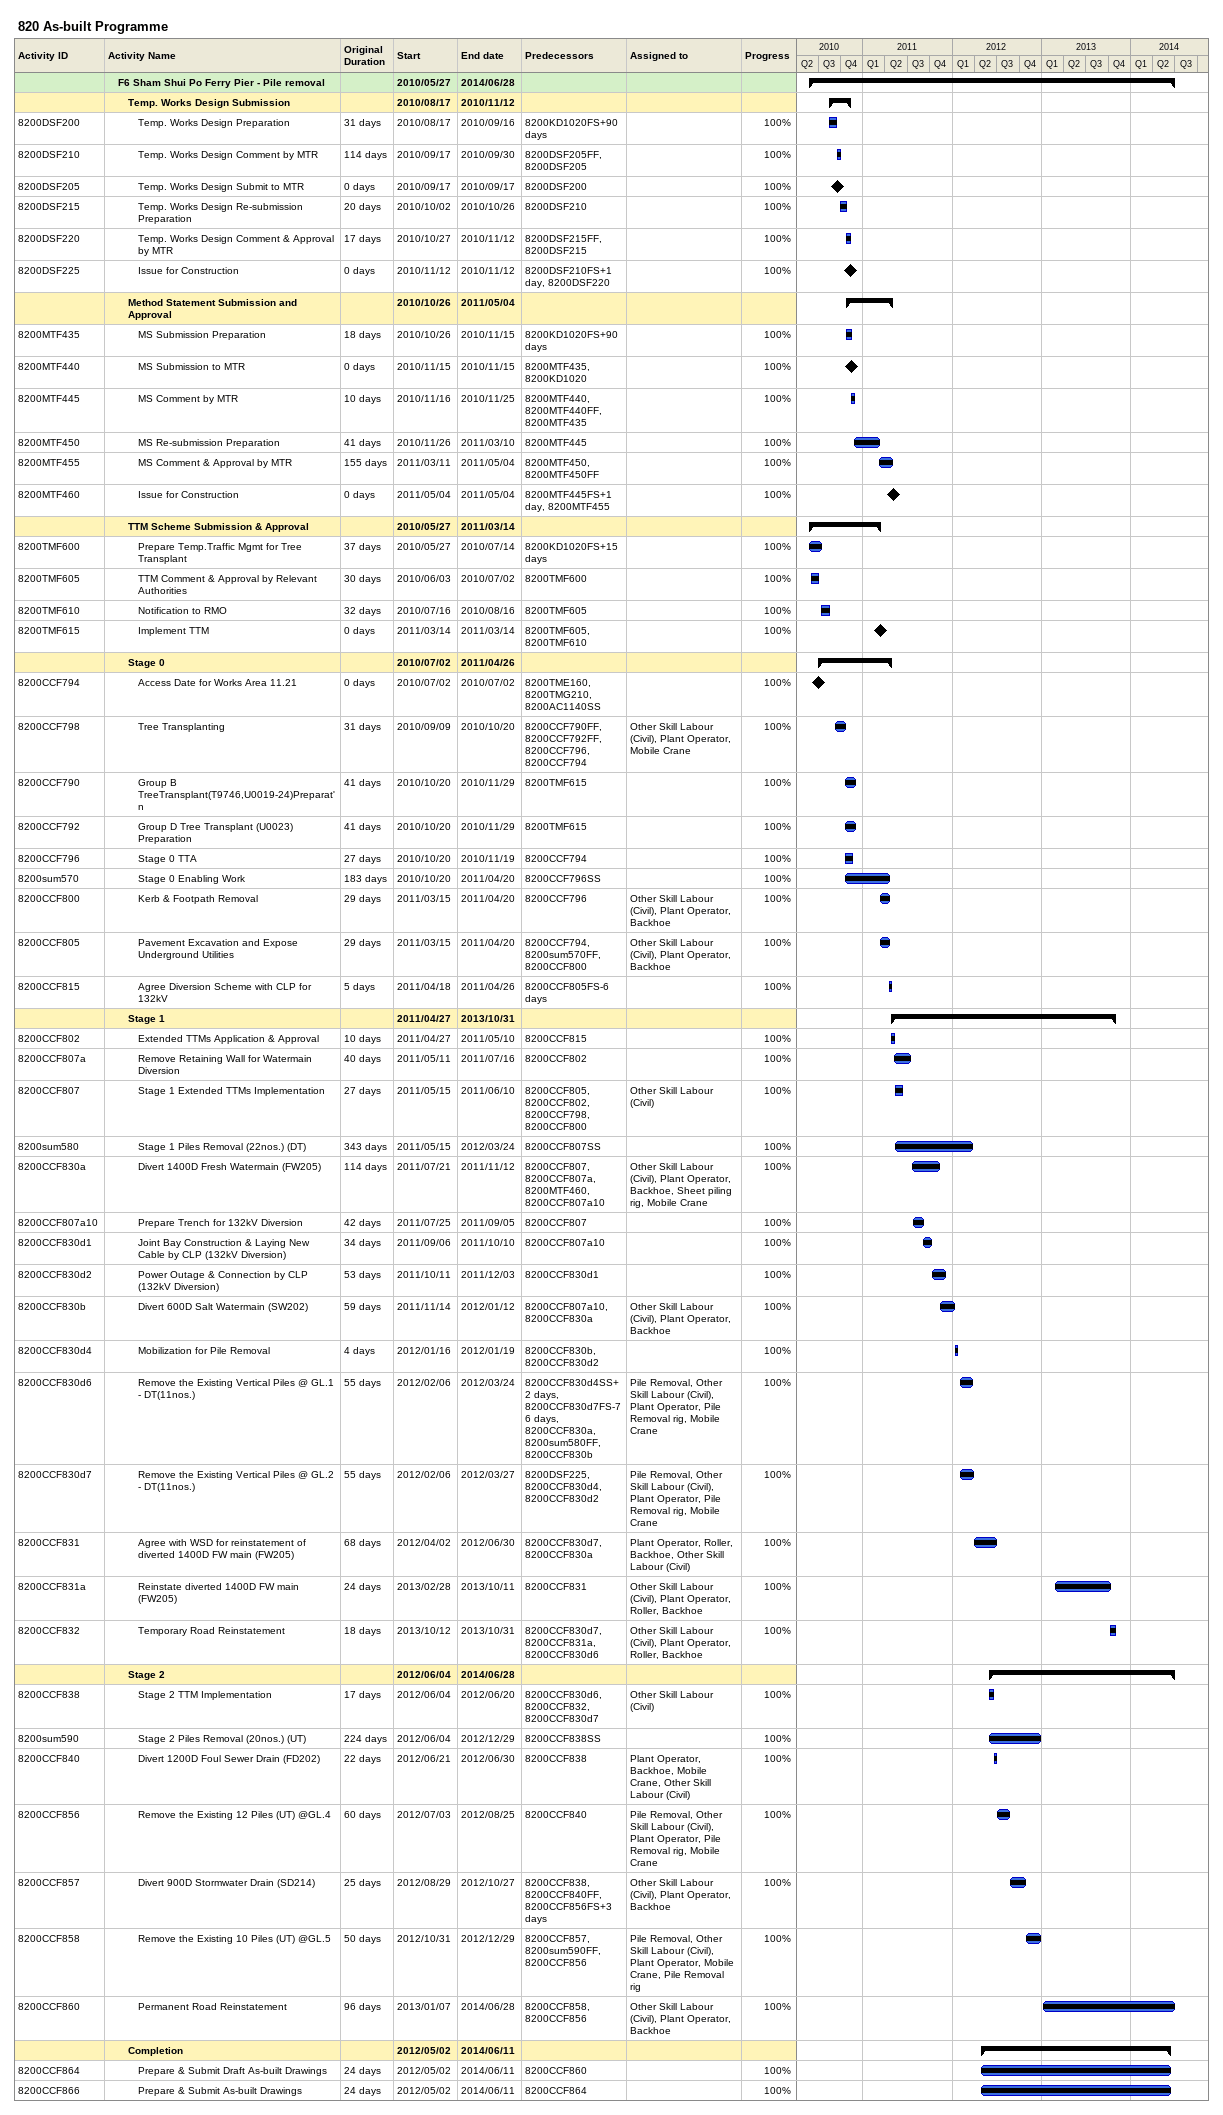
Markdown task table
820 As-built Programme

| ID | Level | Task | Original duration | Start | Finish | Predecessors | Resources | % complete |
|---|---|---|---|---|---|---|---|---|
|  | 2 | **F6 Sham Shui Po Ferry Pier - Pile removal** |  | 2010-05-27 | 2014-06-28 |  |  |  |
|  | 3 | **Temp. Works Design Submission** |  | 2010-08-17 | 2010-11-12 |  |  |  |
| 8200DSF200 | 4 | Temp. Works Design Preparation | 31d | 2010-08-17 | 2010-09-16 | 8200KD1020FS+90d |  | 100 |
| 8200DSF210 | 4 | Temp. Works Design Comment by MTR | 114d | 2010-09-17 | 2010-09-30 | 8200DSF205FF, 8200DSF205 |  | 100 |
| 8200DSF205 | 4 | Temp. Works Design Submit to MTR | 0d | 2010-09-17 | 2010-09-17 | 8200DSF200 |  | 100 |
| 8200DSF215 | 4 | Temp. Works Design Re-submission Preparation | 20d | 2010-10-02 | 2010-10-26 | 8200DSF210 |  | 100 |
| 8200DSF220 | 4 | Temp. Works Design Comment & Approval by MTR | 17d | 2010-10-27 | 2010-11-12 | 8200DSF215FF, 8200DSF215 |  | 100 |
| 8200DSF225 | 4 | Issue for Construction | 0d | 2010-11-12 | 2010-11-12 | 8200DSF210FS+1d, 8200DSF220 |  | 100 |
|  | 3 | **Method Statement Submission and Approval** |  | 2010-10-26 | 2011-05-04 |  |  |  |
| 8200MTF435 | 4 | MS Submission Preparation | 18d | 2010-10-26 | 2010-11-15 | 8200KD1020FS+90d |  | 100 |
| 8200MTF440 | 4 | MS Submission to MTR | 0d | 2010-11-15 | 2010-11-15 | 8200MTF435, 8200KD1020 |  | 100 |
| 8200MTF445 | 4 | MS Comment by MTR | 10d | 2010-11-16 | 2010-11-25 | 8200MTF440, 8200MTF440FF, 8200MTF435 |  | 100 |
| 8200MTF450 | 4 | MS Re-submission Preparation | 41d | 2010-11-26 | 2011-03-10 | 8200MTF445 |  | 100 |
| 8200MTF455 | 4 | MS Comment & Approval by MTR | 155d | 2011-03-11 | 2011-05-04 | 8200MTF450, 8200MTF450FF |  | 100 |
| 8200MTF460 | 4 | Issue for Construction | 0d | 2011-05-04 | 2011-05-04 | 8200MTF445FS+1d, 8200MTF455 |  | 100 |
|  | 3 | **TTM Scheme Submission & Approval** |  | 2010-05-27 | 2011-03-14 |  |  |  |
| 8200TMF600 | 4 | Prepare Temp.Traffic Mgmt for Tree Transplant | 37d | 2010-05-27 | 2010-07-14 | 8200KD1020FS+15d |  | 100 |
| 8200TMF605 | 4 | TTM Comment & Approval by Relevant Authorities | 30d | 2010-06-03 | 2010-07-02 | 8200TMF600 |  | 100 |
| 8200TMF610 | 4 | Notification to RMO | 32d | 2010-07-16 | 2010-08-16 | 8200TMF605 |  | 100 |
| 8200TMF615 | 4 | Implement TTM | 0d | 2011-03-14 | 2011-03-14 | 8200TMF605, 8200TMF610 |  | 100 |
|  | 3 | **Stage 0** |  | 2010-07-02 | 2011-04-26 |  |  |  |
| 8200CCF794 | 4 | Access Date for Works Area 11.21 | 0d | 2010-07-02 | 2010-07-02 | 8200TME160, 8200TMG210, 8200AC1140SS |  | 100 |
| 8200CCF798 | 4 | Tree Transplanting | 31d | 2010-09-09 | 2010-10-20 | 8200CCF790FF, 8200CCF792FF, 8200CCF796, 8200CCF794 | Other Skill Labour (Civil), Plant Operator, Mobile Crane | 100 |
| 8200CCF790 | 4 | Group B TreeTransplant(T9746,U0019-24)Preparat'n | 41d | 2010-10-20 | 2010-11-29 | 8200TMF615 |  | 100 |
| 8200CCF792 | 4 | Group D Tree Transplant (U0023) Preparation | 41d | 2010-10-20 | 2010-11-29 | 8200TMF615 |  | 100 |
| 8200CCF796 | 4 | Stage 0 TTA | 27d | 2010-10-20 | 2010-11-19 | 8200CCF794 |  | 100 |
| 8200sum570 | 4 | Stage 0 Enabling Work | 183d | 2010-10-20 | 2011-04-20 | 8200CCF796SS |  | 100 |
| 8200CCF800 | 4 | Kerb & Footpath Removal | 29d | 2011-03-15 | 2011-04-20 | 8200CCF796 | Other Skill Labour (Civil), Plant Operator, Backhoe | 100 |
| 8200CCF805 | 4 | Pavement Excavation and Expose Underground Utilities | 29d | 2011-03-15 | 2011-04-20 | 8200CCF794, 8200sum570FF, 8200CCF800 | Other Skill Labour (Civil), Plant Operator, Backhoe | 100 |
| 8200CCF815 | 4 | Agree Diversion Scheme with CLP for 132kV | 5d | 2011-04-18 | 2011-04-26 | 8200CCF805FS-6d |  | 100 |
|  | 3 | **Stage 1** |  | 2011-04-27 | 2013-10-31 |  |  |  |
| 8200CCF802 | 4 | Extended TTMs Application & Approval | 10d | 2011-04-27 | 2011-05-10 | 8200CCF815 |  | 100 |
| 8200CCF807a | 4 | Remove Retaining Wall for Watermain Diversion | 40d | 2011-05-11 | 2011-07-16 | 8200CCF802 |  | 100 |
| 8200CCF807 | 4 | Stage 1 Extended TTMs Implementation | 27d | 2011-05-15 | 2011-06-10 | 8200CCF805, 8200CCF802, 8200CCF798, 8200CCF800 | Other Skill Labour (Civil) | 100 |
| 8200sum580 | 4 | Stage 1 Piles Removal (22nos.) (DT) | 343d | 2011-05-15 | 2012-03-24 | 8200CCF807SS |  | 100 |
| 8200CCF830a | 4 | Divert 1400D Fresh Watermain (FW205) | 114d | 2011-07-21 | 2011-11-12 | 8200CCF807, 8200CCF807a, 8200MTF460, 8200CCF807a10 | Other Skill Labour (Civil), Plant Operator, Backhoe, Sheet piling rig, Mobile Crane | 100 |
| 8200CCF807a10 | 4 | Prepare Trench for 132kV Diversion | 42d | 2011-07-25 | 2011-09-05 | 8200CCF807 |  | 100 |
| 8200CCF830d1 | 4 | Joint Bay Construction & Laying New Cable by CLP (132kV Diversion) | 34d | 2011-09-06 | 2011-10-10 | 8200CCF807a10 |  | 100 |
| 8200CCF830d2 | 4 | Power Outage & Connection by CLP (132kV Diversion) | 53d | 2011-10-11 | 2011-12-03 | 8200CCF830d1 |  | 100 |
| 8200CCF830b | 4 | Divert 600D Salt Watermain (SW202) | 59d | 2011-11-14 | 2012-01-12 | 8200CCF807a10, 8200CCF830a | Other Skill Labour (Civil), Plant Operator, Backhoe | 100 |
| 8200CCF830d4 | 4 | Mobilization for Pile Removal | 4d | 2012-01-16 | 2012-01-19 | 8200CCF830b, 8200CCF830d2 |  | 100 |
| 8200CCF830d6 | 4 | Remove the Existing Vertical Piles @ GL.1 - DT(11nos.) | 55d | 2012-02-06 | 2012-03-24 | 8200CCF830d4SS+2d, 8200CCF830d7FS-76d, 8200CCF830a, 8200sum580FF, 8200CCF830b | Pile Removal, Other Skill Labour (Civil), Plant Operator, Pile Removal rig, Mobile Crane | 100 |
| 8200CCF830d7 | 4 | Remove the Existing Vertical Piles @ GL.2 - DT(11nos.) | 55d | 2012-02-06 | 2012-03-27 | 8200DSF225, 8200CCF830d4, 8200CCF830d2 | Pile Removal, Other Skill Labour (Civil), Plant Operator, Pile Removal rig, Mobile Crane | 100 |
| 8200CCF831 | 4 | Agree with WSD for reinstatement of diverted 1400D FW main (FW205) | 68d | 2012-04-02 | 2012-06-30 | 8200CCF830d7, 8200CCF830a | Plant Operator, Roller, Backhoe, Other Skill Labour (Civil) | 100 |
| 8200CCF831a | 4 | Reinstate diverted 1400D FW main (FW205) | 24d | 2013-02-28 | 2013-10-11 | 8200CCF831 | Other Skill Labour (Civil), Plant Operator, Roller, Backhoe | 100 |
| 8200CCF832 | 4 | Temporary Road Reinstatement | 18d | 2013-10-12 | 2013-10-31 | 8200CCF830d7, 8200CCF831a, 8200CCF830d6 | Other Skill Labour (Civil), Plant Operator, Roller, Backhoe | 100 |
|  | 3 | **Stage 2** |  | 2012-06-04 | 2014-06-28 |  |  |  |
| 8200CCF838 | 4 | Stage 2 TTM Implementation | 17d | 2012-06-04 | 2012-06-20 | 8200CCF830d6, 8200CCF832, 8200CCF830d7 | Other Skill Labour (Civil) | 100 |
| 8200sum590 | 4 | Stage 2 Piles Removal (20nos.) (UT) | 224d | 2012-06-04 | 2012-12-29 | 8200CCF838SS |  | 100 |
| 8200CCF840 | 4 | Divert 1200D Foul Sewer Drain (FD202) | 22d | 2012-06-21 | 2012-06-30 | 8200CCF838 | Plant Operator, Backhoe, Mobile Crane, Other Skill Labour (Civil) | 100 |
| 8200CCF856 | 4 | Remove the Existing 12 Piles (UT) @GL.4 | 60d | 2012-07-03 | 2012-08-25 | 8200CCF840 | Pile Removal, Other Skill Labour (Civil), Plant Operator, Pile Removal rig, Mobile Crane | 100 |
| 8200CCF857 | 4 | Divert 900D Stormwater Drain (SD214) | 25d | 2012-08-29 | 2012-10-27 | 8200CCF838, 8200CCF840FF, 8200CCF856FS+3d | Other Skill Labour (Civil), Plant Operator, Backhoe | 100 |
| 8200CCF858 | 4 | Remove the Existing 10 Piles (UT) @GL.5 | 50d | 2012-10-31 | 2012-12-29 | 8200CCF857, 8200sum590FF, 8200CCF856 | Pile Removal, Other Skill Labour (Civil), Plant Operator, Mobile Crane, Pile Removal rig | 100 |
| 8200CCF860 | 4 | Permanent Road Reinstatement | 96d | 2013-01-07 | 2014-06-28 | 8200CCF858, 8200CCF856 | Other Skill Labour (Civil), Plant Operator, Backhoe | 100 |
|  | 3 | **Completion** |  | 2012-05-02 | 2014-06-11 |  |  |  |
| 8200CCF864 | 4 | Prepare & Submit Draft As-built Drawings | 24d | 2012-05-02 | 2014-06-11 | 8200CCF860 |  | 100 |
| 8200CCF866 | 4 | Prepare & Submit As-built Drawings | 24d | 2012-05-02 | 2014-06-11 | 8200CCF864 |  | 100 |
